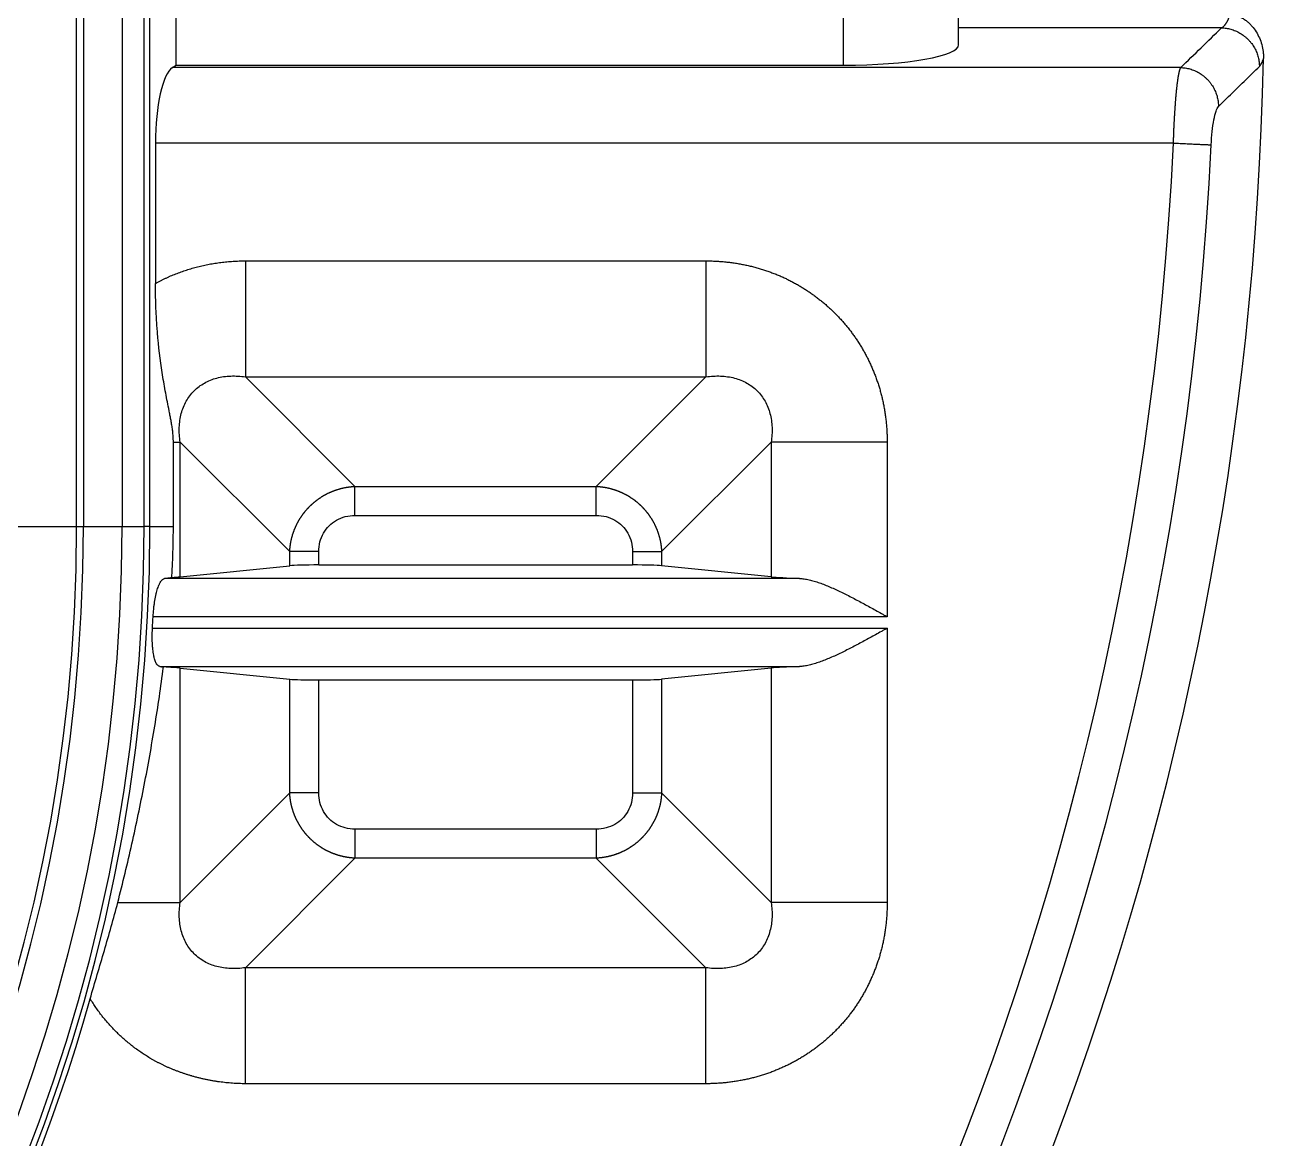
# Model space of a CAD drawing. Header units: millimetres. Extents: x -1286 to 291, y 5350 to 5880.
# Drawn here: x -165.36 to -132.36, y 5650.78 to 5679.98 of the extents above; entities that cross this region are included whole.
import ezdxf

# ---------------------------------------------------------------- set-up
doc = ezdxf.new("R2010")
doc.units = ezdxf.units.MM
doc.layers.add('粗实线层', color=7, linetype='Continuous', lineweight=35)

msp = doc.modelspace()

# ---------------------------------------------------------------- linework, layer by layer
at = {"layer": '粗实线层', "lineweight": 25}
for p, q in [((-164.007, 5666.83), (-164.007, 5694.97)), ((-163.829, 5694.97), (-163.829, 5666.83)), ((-162.816, 5694.97), (-162.816, 5666.83)), ((-162.236, 5666.83), (-162.236, 5694.97)), ((-162.087, 5666.83), (-162.087, 5694.97)), ((-161.403, 5678.929), (-161.403, 5682.87)), ((-143.903, 5678.929), (-143.903, 5682.87)), ((-140.888, 5679.461), (-140.888, 5682.339)), ((-133.993, 5679.91), (-140.888, 5679.91)), ((-161.497, 5678.868), (-161.403, 5678.929)), ((-135.067, 5678.868), (-161.497, 5678.868)), ((-161.403, 5678.929), (-143.903, 5678.929)), ((-135.255, 5676.888), (-161.942, 5676.888)), ((-161.942, 5676.888), (-161.942, 5673.208)), ((-159.584, 5673.798), (-147.512, 5673.798)), ((-156.711, 5667.884), (-159.584, 5670.757)), ((-159.584, 5670.757), (-147.512, 5670.757)), ((-150.385, 5667.884), (-147.512, 5670.757)), ((-161.472, 5666.83), (-161.472, 5669.047)), ((-158.422, 5666.174), (-161.295, 5669.047)), ((-161.295, 5665.515), (-161.295, 5669.047)), ((-148.675, 5666.174), (-145.802, 5669.047)), ((-145.802, 5669.047), (-145.802, 5665.515)), ((-142.761, 5669.047), (-142.761, 5664.468)), ((-156.711, 5667.884), (-150.385, 5667.884)), ((-156.711, 5667.124), (-150.385, 5667.124)), ((-170.827, 5666.83), (-164.007, 5666.83)), ((-164.007, 5666.83), (-163.829, 5666.83)), ((-163.829, 5666.83), (-162.816, 5666.83)), ((-162.816, 5666.83), (-162.236, 5666.83)), ((-162.087, 5666.83), (-162.236, 5666.83)), ((-162.087, 5666.83), (-161.472, 5666.83)), ((-158.422, 5665.806), (-158.422, 5666.174)), ((-157.661, 5665.825), (-157.661, 5666.174)), ((-149.435, 5666.174), (-149.435, 5665.825)), ((-148.675, 5666.174), (-148.675, 5665.806)), ((-161.295, 5665.515), (-158.422, 5665.806)), ((-157.661, 5665.825), (-149.435, 5665.825)), ((-145.802, 5665.515), (-148.675, 5665.806)), ((-145.062, 5665.473), (-161.702, 5665.473)), ((-142.761, 5664.468), (-162.003, 5664.468)), ((-162.019, 5664.166), (-142.761, 5664.166)), ((-142.761, 5664.166), (-142.761, 5656.975)), ((-161.828, 5663.162), (-145.062, 5663.162)), ((-161.295, 5663.12), (-158.422, 5662.829)), ((-161.295, 5656.975), (-161.295, 5663.12)), ((-145.802, 5663.12), (-148.675, 5662.829)), ((-145.802, 5663.12), (-145.802, 5656.975)), ((-158.422, 5659.848), (-158.422, 5662.829)), ((-157.661, 5659.848), (-157.661, 5662.81)), ((-157.661, 5662.81), (-149.435, 5662.81)), ((-149.435, 5662.81), (-149.435, 5659.848)), ((-148.675, 5662.829), (-148.675, 5659.848)), ((-158.422, 5659.848), (-161.295, 5656.975)), ((-148.675, 5659.848), (-145.802, 5656.975)), ((-150.385, 5658.897), (-156.711, 5658.897)), ((-156.711, 5658.137), (-159.584, 5655.264)), ((-150.385, 5658.137), (-156.711, 5658.137)), ((-150.385, 5658.137), (-147.512, 5655.264)), ((-147.512, 5655.264), (-159.584, 5655.264)), ((-147.512, 5652.223), (-159.584, 5652.223))]:
    msp.add_line(p, q, dxfattribs=at)
for centre, radius, start, end in [((-218.672, 5680.9), 85.795, 319.88928, 358.79836), ((-218.672, 5680.9), 83.513, 272.75328, 357.24672), ((-224.702, 5680.9), 100.897, 326.78139, 357.75795), ((-218.672, 5680.9), 84.503, 272.75328, 357.24672), ((-207.617, 5666.83), 45.53, 270, 0), ((-207.617, 5666.83), 43.61, 270, 0), ((-207.617, 5666.83), 44.801, 270, 0), ((-207.617, 5666.83), 43.788, 270, 0), ((-207.617, 5666.83), 45.381, 270, 0), ((-207.617, 5666.83), 45.675, 356.6571, 357.0363), ((-224.702, 5680.9), 101.03, 208.69087, 345.63866), ((-224.702, 5680.9), 102.402, 208.57791, 345.69153), ((-224.702, 5680.9), 101.899, 208.57791, 345.69153), ((-224.702, 5680.9), 101.532, 208.69087, 345.63866), ((-207.617, 5666.83), 45.675, 291.7141, 344.2755)]:
    msp.add_arc(centre, radius, start, end, dxfattribs=at)
for centre, major_axis, ratio, start_param, end_param in [((-143.903, 5679.461), (3.015, 0), 0.176327, 4.712389, 6.283185), ((-161.403, 5676.888), (0, -2.01), 0.267949, 3.316126, 4.712389), ((-157.661, 5665.797), (0.804, 0), 0.034921, 1.570796, 2.80998), ((-149.435, 5665.797), (0.804, 0), 0.034921, 0.331613, 1.570796), ((-142.761, 5665.551), (3.216, 0), 0.034921, 3.473205, 3.914761), ((-164.335, 5663.084), (3.216, 0), 0.034921, 0.331613, 0.628445), ((-142.761, 5663.084), (3.216, 0), 0.034921, 2.368425, 2.80998), ((-157.661, 5662.838), (0.804, 0), 0.034921, 3.473205, 4.712389), ((-149.435, 5662.838), (0.804, 0), 0.034921, 4.712389, 5.951573)]:
    msp.add_ellipse(centre, major_axis=major_axis, ratio=ratio, start_param=start_param, end_param=end_param, dxfattribs=at)
for points, degree, knots in [([(-133.993, 5679.91), (-133.992, 5679.911), (-133.988, 5679.913), (-133.983, 5679.916), (-133.978, 5679.919), (-133.972, 5679.922), (-133.967, 5679.926), (-133.962, 5679.929), (-133.957, 5679.933), (-133.952, 5679.937), (-133.947, 5679.942), (-133.942, 5679.946), (-133.937, 5679.951), (-133.932, 5679.955), (-133.928, 5679.96), (-133.923, 5679.965), (-133.918, 5679.97), (-133.913, 5679.976), (-133.909, 5679.981), (-133.904, 5679.987), (-133.9, 5679.993), (-133.895, 5679.999), (-133.891, 5680.005), (-133.886, 5680.011), (-133.882, 5680.017), (-133.878, 5680.023), (-133.873, 5680.03), (-133.869, 5680.037), (-133.865, 5680.043), (-133.861, 5680.05), (-133.857, 5680.057), (-133.853, 5680.064), (-133.849, 5680.071), (-133.845, 5680.078), (-133.841, 5680.086), (-133.837, 5680.093), (-133.833, 5680.1), (-133.829, 5680.108), (-133.826, 5680.115), (-133.822, 5680.123), (-133.818, 5680.131), (-133.815, 5680.138), (-133.811, 5680.146), (-133.808, 5680.154), (-133.804, 5680.162), (-133.801, 5680.17), (-133.797, 5680.178), (-133.794, 5680.186), (-133.791, 5680.194), (-133.787, 5680.202), (-133.784, 5680.21), (-133.781, 5680.218), (-133.778, 5680.226), (-133.775, 5680.235), (-133.772, 5680.243), (-133.769, 5680.251), (-133.766, 5680.259), (-133.763, 5680.268), (-133.76, 5680.276), (-133.757, 5680.284), (-133.755, 5680.292), (-133.752, 5680.301), (-133.749, 5680.309), (-133.747, 5680.317), (-133.744, 5680.326), (-133.741, 5680.334), (-133.739, 5680.342), (-133.737, 5680.35), (-133.734, 5680.359), (-133.732, 5680.367), (-133.729, 5680.375), (-133.727, 5680.383), (-133.725, 5680.391), (-133.723, 5680.399), (-133.721, 5680.408), (-133.719, 5680.416), (-133.716, 5680.424), (-133.714, 5680.432), (-133.713, 5680.44), (-133.711, 5680.448), (-133.709, 5680.456), (-133.707, 5680.463), (-133.705, 5680.471), (-133.703, 5680.479), (-133.702, 5680.487), (-133.7, 5680.495), (-133.698, 5680.502), (-133.697, 5680.51), (-133.695, 5680.518), (-133.694, 5680.525), (-133.692, 5680.533), (-133.691, 5680.54), (-133.69, 5680.547), (-133.688, 5680.555), (-133.687, 5680.562), (-133.686, 5680.569), (-133.685, 5680.576), (-133.684, 5680.583), (-133.683, 5680.591), (-133.682, 5680.598), (-133.681, 5680.604), (-133.68, 5680.611), (-133.679, 5680.618), (-133.678, 5680.625), (-133.677, 5680.632), (-133.676, 5680.638), (-133.676, 5680.645), (-133.675, 5680.651), (-133.674, 5680.656), (-133.674, 5680.658)], 3, [0, 0, 0, 0, 0.013239, 0.026403, 0.039493, 0.052509, 0.065451, 0.078318, 0.091112, 0.103831, 0.116476, 0.129047, 0.141544, 0.153966, 0.166315, 0.178589, 0.190789, 0.202916, 0.214968, 0.226946, 0.23885, 0.250681, 0.262437, 0.274119, 0.285727, 0.297262, 0.308722, 0.320109, 0.331422, 0.342661, 0.353826, 0.364917, 0.375934, 0.386878, 0.397748, 0.408544, 0.419267, 0.429916, 0.440491, 0.450992, 0.46142, 0.471775, 0.482056, 0.492263, 0.502397, 0.512457, 0.522444, 0.532358, 0.542198, 0.551964, 0.561658, 0.571278, 0.580825, 0.590298, 0.599699, 0.609026, 0.61828, 0.627461, 0.636569, 0.645604, 0.654566, 0.663455, 0.672271, 0.681014, 0.689684, 0.698282, 0.706807, 0.715259, 0.723639, 0.731946, 0.74018, 0.748342, 0.756431, 0.764449, 0.772393, 0.780266, 0.788066, 0.795794, 0.80345, 0.811034, 0.818546, 0.825986, 0.833355, 0.840651, 0.847876, 0.855029, 0.862111, 0.869121, 0.87606, 0.882927, 0.889724, 0.896449, 0.903103, 0.909686, 0.916199, 0.92264, 0.929011, 0.935312, 0.941542, 0.947702, 0.953792, 0.959812, 0.965761, 0.971641, 0.977452, 0.983193, 0.988864, 0.994467, 1, 1, 1, 1]), ([(-133.669, 5680.237), (-133.607, 5680.227), (-133.549, 5680.208), (-133.479, 5680.176), (-133.465, 5680.169), (-133.438, 5680.154), (-133.424, 5680.146), (-133.384, 5680.122), (-133.359, 5680.104), (-133.31, 5680.065), (-133.287, 5680.045), (-133.253, 5680.013), (-133.243, 5680.002), (-133.221, 5679.979), (-133.21, 5679.968), (-133.159, 5679.909), (-133.123, 5679.859), (-133.057, 5679.755), (-133.029, 5679.7), (-132.979, 5679.586), (-132.958, 5679.528), (-132.925, 5679.409), (-132.913, 5679.349), (-132.902, 5679.256), (-132.899, 5679.225), (-132.896, 5679.163), (-132.895, 5679.132), (-132.896, 5679.101)], 3, [0, 0, 0, 0, 0.125, 0.125, 0.15625, 0.15625, 0.1875, 0.1875, 0.25, 0.25, 0.3125, 0.3125, 0.34375, 0.34375, 0.375, 0.375, 0.5, 0.5, 0.625, 0.625, 0.75, 0.75, 0.875, 0.875, 0.9375, 0.9375, 1, 1, 1, 1]), ([(-135.255, 5676.888), (-135.255, 5676.896), (-135.255, 5676.912), (-135.254, 5676.935), (-135.254, 5676.959), (-135.253, 5676.983), (-135.252, 5677.007), (-135.251, 5677.032), (-135.251, 5677.056), (-135.25, 5677.081), (-135.249, 5677.106), (-135.248, 5677.132), (-135.247, 5677.157), (-135.246, 5677.183), (-135.245, 5677.208), (-135.244, 5677.234), (-135.243, 5677.261), (-135.242, 5677.287), (-135.24, 5677.313), (-135.239, 5677.34), (-135.238, 5677.367), (-135.236, 5677.394), (-135.235, 5677.421), (-135.234, 5677.448), (-135.232, 5677.475), (-135.231, 5677.502), (-135.229, 5677.53), (-135.228, 5677.557), (-135.226, 5677.585), (-135.225, 5677.612), (-135.223, 5677.64), (-135.221, 5677.668), (-135.219, 5677.696), (-135.218, 5677.723), (-135.216, 5677.751), (-135.214, 5677.779), (-135.212, 5677.807), (-135.21, 5677.835), (-135.208, 5677.863), (-135.206, 5677.89), (-135.204, 5677.918), (-135.202, 5677.946), (-135.2, 5677.973), (-135.198, 5678.001), (-135.195, 5678.028), (-135.193, 5678.055), (-135.191, 5678.082), (-135.189, 5678.109), (-135.186, 5678.136), (-135.184, 5678.163), (-135.181, 5678.189), (-135.179, 5678.215), (-135.176, 5678.241), (-135.174, 5678.267), (-135.171, 5678.293), (-135.168, 5678.318), (-135.166, 5678.343), (-135.163, 5678.367), (-135.16, 5678.392), (-135.158, 5678.416), (-135.155, 5678.439), (-135.152, 5678.462), (-135.149, 5678.485), (-135.146, 5678.508), (-135.143, 5678.53), (-135.14, 5678.551), (-135.137, 5678.572), (-135.134, 5678.593), (-135.131, 5678.613), (-135.127, 5678.633), (-135.124, 5678.652), (-135.121, 5678.67), (-135.118, 5678.688), (-135.114, 5678.705), (-135.111, 5678.722), (-135.107, 5678.738), (-135.104, 5678.754), (-135.1, 5678.768), (-135.097, 5678.783), (-135.093, 5678.796), (-135.09, 5678.808), (-135.086, 5678.82), (-135.082, 5678.831), (-135.079, 5678.842), (-135.075, 5678.851), (-135.071, 5678.86), (-135.069, 5678.865), (-135.067, 5678.868)], 3, [0, 0, 0, 0, 0.008301, 0.016684, 0.025149, 0.033696, 0.042326, 0.051037, 0.059831, 0.068708, 0.077667, 0.086707, 0.095831, 0.105036, 0.114324, 0.123695, 0.133147, 0.142683, 0.1523, 0.162, 0.171782, 0.181647, 0.191594, 0.201624, 0.211736, 0.22193, 0.232207, 0.242567, 0.253009, 0.263533, 0.27414, 0.28483, 0.295602, 0.306456, 0.317393, 0.328413, 0.339515, 0.3507, 0.361967, 0.373317, 0.38475, 0.396265, 0.407862, 0.419543, 0.431305, 0.443151, 0.455079, 0.46709, 0.479183, 0.491359, 0.503617, 0.515959, 0.528383, 0.540889, 0.553478, 0.56615, 0.578905, 0.591742, 0.604662, 0.617664, 0.630749, 0.643917, 0.657168, 0.670501, 0.683917, 0.697416, 0.710997, 0.724661, 0.738408, 0.752238, 0.76615, 0.780145, 0.794223, 0.808383, 0.822627, 0.836953, 0.851361, 0.865853, 0.880427, 0.895084, 0.909824, 0.924646, 0.939551, 0.954539, 0.96961, 0.984764, 1, 1, 1, 1]), ([(-133.004, 5678.897), (-132.985, 5678.915), (-132.967, 5678.941), (-132.931, 5679.009), (-132.913, 5679.051), (-132.896, 5679.101)], 3, [0, 0, 0, 0, 0.5, 0.5, 1, 1, 1, 1]), ([(-161.942, 5673.208), (-161.412, 5673.498), (-160.818, 5673.647), (-160.219, 5673.798), (-159.584, 5673.798)], 2, [0, 0, 0, 0.5, 0.5, 1, 1, 1]), ([(-159.584, 5673.798), (-159.584, 5673.632), (-159.584, 5673.466), (-159.584, 5673.138), (-159.584, 5672.976), (-159.584, 5672.66), (-159.584, 5672.505), (-159.584, 5672.208), (-159.584, 5672.066), (-159.584, 5671.795), (-159.584, 5671.668), (-159.584, 5671.43), (-159.584, 5671.321), (-159.584, 5671.122), (-159.584, 5671.033), (-159.584, 5670.878), (-159.584, 5670.811), (-159.584, 5670.757)], 3, [0, 0, 0, 0, 0.125, 0.125, 0.25, 0.25, 0.375, 0.375, 0.5, 0.5, 0.625, 0.625, 0.75, 0.75, 0.875, 0.875, 1, 1, 1, 1]), ([(-147.512, 5673.798), (-147.015, 5673.798), (-146.538, 5673.704), (-146.072, 5673.612), (-145.638, 5673.432), (-145.212, 5673.256), (-144.83, 5673), (-144.453, 5672.748), (-143.81, 5672.105), (-143.557, 5671.727), (-143.303, 5671.346), (-143.126, 5670.919), (-142.947, 5670.486), (-142.855, 5670.02), (-142.761, 5669.543), (-142.761, 5669.047)], 2, [0, 0, 0, 0.125, 0.125, 0.25, 0.25, 0.375, 0.375, 0.5, 0.625, 0.625, 0.75, 0.75, 0.875, 0.875, 1, 1, 1]), ([(-161.472, 5669.047), (-161.472, 5669.096), (-161.474, 5669.144), (-161.479, 5669.215), (-161.481, 5669.238), (-161.485, 5669.284), (-161.487, 5669.307), (-161.495, 5669.373), (-161.501, 5669.416), (-161.514, 5669.499), (-161.521, 5669.539), (-161.535, 5669.619), (-161.542, 5669.658), (-161.557, 5669.736), (-161.564, 5669.774), (-161.587, 5669.89), (-161.602, 5669.966), (-161.633, 5670.119), (-161.648, 5670.196), (-161.677, 5670.352), (-161.692, 5670.43), (-161.72, 5670.588), (-161.733, 5670.668), (-161.759, 5670.83), (-161.772, 5670.912), (-161.832, 5671.327), (-161.872, 5671.678), (-161.903, 5672.1), (-161.906, 5672.148), (-161.912, 5672.242), (-161.921, 5672.385), (-161.927, 5672.529), (-161.938, 5672.818), (-161.942, 5673.012), (-161.942, 5673.208)], 3, [0, 0, 0, 0, 0.03125, 0.03125, 0.046875, 0.046875, 0.0625, 0.0625, 0.09375, 0.09375, 0.125, 0.125, 0.15625, 0.15625, 0.1875, 0.1875, 0.25, 0.25, 0.3125, 0.3125, 0.375, 0.375, 0.4375, 0.4375, 0.5, 0.5, 0.75, 0.75, 0.78125, 0.78125, 0.8125, 0.875, 0.875, 1, 1, 1, 1]), ([(-161.295, 5669.047), (-161.314, 5669.177), (-161.321, 5669.306), (-161.311, 5669.557), (-161.294, 5669.678), (-161.233, 5669.91), (-161.19, 5670.019), (-161.077, 5670.22), (-161.008, 5670.311), (-160.848, 5670.471), (-160.757, 5670.54), (-160.556, 5670.652), (-160.447, 5670.696), (-160.216, 5670.757), (-160.094, 5670.774), (-159.843, 5670.784), (-159.714, 5670.776), (-159.584, 5670.757)], 3, [0, 0, 0, 0, 0.125, 0.125, 0.25, 0.25, 0.375, 0.375, 0.5, 0.5, 0.625, 0.625, 0.75, 0.75, 0.875, 0.875, 1, 1, 1, 1]), ([(-147.512, 5670.757), (-147.382, 5670.776), (-147.253, 5670.784), (-147.002, 5670.774), (-146.881, 5670.756), (-146.649, 5670.696), (-146.54, 5670.652), (-146.339, 5670.54), (-146.248, 5670.471), (-146.088, 5670.311), (-146.019, 5670.22), (-145.907, 5670.019), (-145.863, 5669.909), (-145.802, 5669.678), (-145.785, 5669.557), (-145.775, 5669.306), (-145.783, 5669.177), (-145.802, 5669.047)], 3, [0, 0, 0, 0, 0.125, 0.125, 0.25, 0.25, 0.375, 0.375, 0.5, 0.5, 0.625, 0.625, 0.75, 0.75, 0.875, 0.875, 1, 1, 1, 1]), ([(-142.761, 5669.047), (-142.927, 5669.047), (-143.093, 5669.047), (-143.421, 5669.047), (-143.583, 5669.047), (-143.899, 5669.047), (-144.054, 5669.047), (-144.35, 5669.047), (-144.493, 5669.047), (-144.763, 5669.047), (-144.891, 5669.047), (-145.129, 5669.047), (-145.238, 5669.047), (-145.437, 5669.047), (-145.526, 5669.047), (-145.681, 5669.047), (-145.747, 5669.047), (-145.802, 5669.047)], 3, [0, 0, 0, 0, 0.125, 0.125, 0.25, 0.25, 0.375, 0.375, 0.5, 0.5, 0.625, 0.625, 0.75, 0.75, 0.875, 0.875, 1, 1, 1, 1]), ([(-158.422, 5666.174), (-158.421, 5666.181), (-158.421, 5666.194), (-158.419, 5666.214), (-158.418, 5666.234), (-158.416, 5666.255), (-158.414, 5666.275), (-158.412, 5666.295), (-158.41, 5666.315), (-158.407, 5666.335), (-158.404, 5666.355), (-158.401, 5666.375), (-158.398, 5666.395), (-158.395, 5666.414), (-158.391, 5666.434), (-158.387, 5666.454), (-158.383, 5666.474), (-158.378, 5666.493), (-158.374, 5666.513), (-158.369, 5666.533), (-158.364, 5666.552), (-158.359, 5666.572), (-158.353, 5666.591), (-158.348, 5666.61), (-158.342, 5666.629), (-158.335, 5666.649), (-158.329, 5666.668), (-158.323, 5666.687), (-158.316, 5666.706), (-158.309, 5666.724), (-158.302, 5666.743), (-158.294, 5666.762), (-158.287, 5666.781), (-158.279, 5666.799), (-158.271, 5666.817), (-158.263, 5666.836), (-158.254, 5666.854), (-158.246, 5666.872), (-158.237, 5666.89), (-158.228, 5666.908), (-158.218, 5666.926), (-158.209, 5666.944), (-158.199, 5666.961), (-158.19, 5666.979), (-158.18, 5666.996), (-158.169, 5667.014), (-158.159, 5667.031), (-158.148, 5667.048), (-158.138, 5667.065), (-158.127, 5667.082), (-158.115, 5667.098), (-158.104, 5667.115), (-158.093, 5667.131), (-158.081, 5667.148), (-158.069, 5667.164), (-158.057, 5667.18), (-158.045, 5667.196), (-158.032, 5667.211), (-158.02, 5667.227), (-158.007, 5667.243), (-157.994, 5667.258), (-157.981, 5667.273), (-157.967, 5667.288), (-157.954, 5667.303), (-157.94, 5667.318), (-157.927, 5667.332), (-157.913, 5667.347), (-157.898, 5667.361), (-157.884, 5667.375), (-157.87, 5667.389), (-157.855, 5667.403), (-157.84, 5667.416), (-157.826, 5667.43), (-157.811, 5667.443), (-157.795, 5667.456), (-157.78, 5667.469), (-157.765, 5667.482), (-157.749, 5667.495), (-157.733, 5667.507), (-157.717, 5667.519), (-157.701, 5667.531), (-157.685, 5667.543), (-157.669, 5667.555), (-157.652, 5667.567), (-157.636, 5667.578), (-157.619, 5667.589), (-157.602, 5667.6), (-157.585, 5667.611), (-157.568, 5667.622), (-157.551, 5667.632), (-157.534, 5667.642), (-157.516, 5667.652), (-157.499, 5667.662), (-157.481, 5667.672), (-157.464, 5667.681), (-157.446, 5667.69), (-157.428, 5667.699), (-157.41, 5667.708), (-157.392, 5667.717), (-157.373, 5667.725), (-157.355, 5667.734), (-157.337, 5667.742), (-157.318, 5667.749), (-157.299, 5667.757), (-157.281, 5667.764), (-157.262, 5667.772), (-157.243, 5667.779), (-157.224, 5667.785), (-157.205, 5667.792), (-157.186, 5667.798), (-157.167, 5667.804), (-157.148, 5667.81), (-157.128, 5667.816), (-157.109, 5667.821), (-157.089, 5667.827), (-157.07, 5667.832), (-157.05, 5667.837), (-157.031, 5667.841), (-157.011, 5667.845), (-156.991, 5667.85), (-156.972, 5667.854), (-156.952, 5667.857), (-156.932, 5667.861), (-156.912, 5667.864), (-156.892, 5667.867), (-156.872, 5667.87), (-156.852, 5667.873), (-156.832, 5667.875), (-156.812, 5667.877), (-156.792, 5667.879), (-156.772, 5667.881), (-156.752, 5667.882), (-156.731, 5667.883), (-156.718, 5667.884), (-156.711, 5667.884)], 3, [0, 0, 0, 0, 0.007653, 0.015303, 0.022949, 0.030592, 0.038232, 0.045867, 0.0535, 0.061129, 0.068756, 0.076379, 0.083998, 0.091615, 0.099229, 0.10684, 0.114448, 0.122053, 0.129655, 0.137255, 0.144852, 0.152446, 0.160038, 0.167627, 0.175214, 0.182799, 0.190381, 0.197961, 0.205538, 0.213114, 0.220687, 0.228258, 0.235827, 0.243395, 0.25096, 0.258524, 0.266086, 0.273646, 0.281204, 0.288761, 0.296316, 0.30387, 0.311422, 0.318973, 0.326523, 0.334071, 0.341619, 0.349165, 0.35671, 0.364253, 0.371796, 0.379338, 0.386879, 0.394419, 0.401959, 0.409498, 0.417036, 0.424573, 0.43211, 0.439647, 0.447183, 0.454719, 0.462254, 0.469789, 0.477324, 0.484859, 0.492394, 0.499929, 0.507464, 0.514999, 0.522534, 0.530069, 0.537604, 0.54514, 0.552676, 0.560213, 0.56775, 0.575288, 0.582826, 0.590365, 0.597904, 0.605445, 0.612986, 0.620528, 0.628071, 0.635615, 0.64316, 0.650706, 0.658254, 0.665802, 0.673352, 0.680903, 0.688456, 0.69601, 0.703565, 0.711122, 0.718681, 0.726242, 0.733804, 0.741368, 0.748933, 0.756501, 0.76407, 0.771642, 0.779216, 0.786792, 0.79437, 0.80195, 0.809532, 0.817117, 0.824704, 0.832294, 0.839886, 0.847481, 0.855078, 0.862678, 0.870281, 0.877887, 0.885495, 0.893106, 0.900721, 0.908338, 0.915958, 0.923582, 0.931208, 0.938838, 0.946471, 0.954108, 0.961748, 0.969391, 0.977038, 0.984688, 0.992342, 1, 1, 1, 1]), ([(-150.385, 5667.124), (-150.385, 5667.207), (-150.385, 5667.29), (-150.385, 5667.448), (-150.385, 5667.523), (-150.385, 5667.659), (-150.385, 5667.719), (-150.385, 5667.818), (-150.385, 5667.857), (-150.385, 5667.884)], 3, [0, 0, 0, 0, 0.25, 0.25, 0.5, 0.5, 0.75, 0.75, 1, 1, 1, 1]), ([(-150.385, 5667.884), (-150.378, 5667.884), (-150.365, 5667.883), (-150.345, 5667.882), (-150.324, 5667.881), (-150.304, 5667.879), (-150.284, 5667.877), (-150.264, 5667.875), (-150.244, 5667.873), (-150.224, 5667.87), (-150.204, 5667.867), (-150.184, 5667.864), (-150.164, 5667.861), (-150.144, 5667.857), (-150.125, 5667.854), (-150.105, 5667.85), (-150.085, 5667.846), (-150.065, 5667.841), (-150.046, 5667.837), (-150.026, 5667.832), (-150.007, 5667.827), (-149.987, 5667.821), (-149.968, 5667.816), (-149.949, 5667.81), (-149.929, 5667.804), (-149.91, 5667.798), (-149.891, 5667.792), (-149.872, 5667.785), (-149.853, 5667.779), (-149.834, 5667.772), (-149.816, 5667.764), (-149.797, 5667.757), (-149.778, 5667.749), (-149.76, 5667.742), (-149.741, 5667.734), (-149.723, 5667.725), (-149.705, 5667.717), (-149.687, 5667.708), (-149.669, 5667.7), (-149.651, 5667.69), (-149.633, 5667.681), (-149.615, 5667.672), (-149.597, 5667.662), (-149.58, 5667.652), (-149.562, 5667.642), (-149.545, 5667.632), (-149.528, 5667.622), (-149.511, 5667.611), (-149.494, 5667.6), (-149.477, 5667.589), (-149.461, 5667.578), (-149.444, 5667.567), (-149.428, 5667.555), (-149.411, 5667.544), (-149.395, 5667.532), (-149.379, 5667.52), (-149.363, 5667.507), (-149.347, 5667.495), (-149.332, 5667.482), (-149.316, 5667.47), (-149.301, 5667.457), (-149.286, 5667.443), (-149.271, 5667.43), (-149.256, 5667.417), (-149.241, 5667.403), (-149.227, 5667.389), (-149.212, 5667.375), (-149.198, 5667.361), (-149.184, 5667.347), (-149.17, 5667.333), (-149.156, 5667.318), (-149.142, 5667.303), (-149.129, 5667.288), (-149.116, 5667.273), (-149.102, 5667.258), (-149.089, 5667.243), (-149.077, 5667.227), (-149.064, 5667.212), (-149.052, 5667.196), (-149.039, 5667.18), (-149.027, 5667.164), (-149.015, 5667.148), (-149.004, 5667.131), (-148.992, 5667.115), (-148.981, 5667.098), (-148.97, 5667.082), (-148.959, 5667.065), (-148.948, 5667.048), (-148.937, 5667.031), (-148.927, 5667.014), (-148.917, 5666.997), (-148.907, 5666.979), (-148.897, 5666.962), (-148.887, 5666.944), (-148.878, 5666.926), (-148.868, 5666.908), (-148.859, 5666.89), (-148.851, 5666.872), (-148.842, 5666.854), (-148.834, 5666.836), (-148.825, 5666.818), (-148.817, 5666.799), (-148.809, 5666.781), (-148.802, 5666.762), (-148.794, 5666.743), (-148.787, 5666.725), (-148.78, 5666.706), (-148.774, 5666.687), (-148.767, 5666.668), (-148.761, 5666.649), (-148.755, 5666.63), (-148.749, 5666.61), (-148.743, 5666.591), (-148.737, 5666.572), (-148.732, 5666.552), (-148.727, 5666.533), (-148.722, 5666.513), (-148.718, 5666.494), (-148.713, 5666.474), (-148.709, 5666.454), (-148.705, 5666.434), (-148.702, 5666.415), (-148.698, 5666.395), (-148.695, 5666.375), (-148.692, 5666.355), (-148.689, 5666.335), (-148.686, 5666.315), (-148.684, 5666.295), (-148.682, 5666.275), (-148.68, 5666.255), (-148.678, 5666.234), (-148.677, 5666.214), (-148.675, 5666.194), (-148.675, 5666.181), (-148.675, 5666.174)], 3, [0, 0, 0, 0, 0.007654, 0.015305, 0.022952, 0.030595, 0.038235, 0.045872, 0.053505, 0.061135, 0.068762, 0.076386, 0.084006, 0.091624, 0.099238, 0.106849, 0.114458, 0.122064, 0.129667, 0.137267, 0.144864, 0.152459, 0.160052, 0.167641, 0.175229, 0.182814, 0.190396, 0.197977, 0.205555, 0.213131, 0.220704, 0.228276, 0.235846, 0.243413, 0.250979, 0.258543, 0.266105, 0.273666, 0.281225, 0.288782, 0.296338, 0.303892, 0.311444, 0.318996, 0.326546, 0.334094, 0.341642, 0.349188, 0.356733, 0.364277, 0.37182, 0.379362, 0.386904, 0.394444, 0.401984, 0.409523, 0.417061, 0.424599, 0.432136, 0.439672, 0.447209, 0.454744, 0.46228, 0.469815, 0.47735, 0.484885, 0.49242, 0.499955, 0.507489, 0.515024, 0.522559, 0.530094, 0.53763, 0.545166, 0.552702, 0.560238, 0.567775, 0.575313, 0.582851, 0.59039, 0.597929, 0.605469, 0.61301, 0.620552, 0.628095, 0.635639, 0.643184, 0.65073, 0.658277, 0.665825, 0.673375, 0.680926, 0.688478, 0.696032, 0.703587, 0.711144, 0.718702, 0.726262, 0.733824, 0.741387, 0.748953, 0.75652, 0.764089, 0.77166, 0.779234, 0.786809, 0.794386, 0.801966, 0.809548, 0.817133, 0.824719, 0.832308, 0.8399, 0.847494, 0.855091, 0.862691, 0.870293, 0.877898, 0.885506, 0.893116, 0.90073, 0.908347, 0.915966, 0.923589, 0.931215, 0.938844, 0.946477, 0.954113, 0.961752, 0.969394, 0.97704, 0.98469, 0.992343, 1, 1, 1, 1]), ([(-157.661, 5666.174), (-157.744, 5666.174), (-157.827, 5666.174), (-157.986, 5666.174), (-158.061, 5666.174), (-158.196, 5666.174), (-158.256, 5666.174), (-158.355, 5666.174), (-158.395, 5666.174), (-158.422, 5666.174)], 3, [0, 0, 0, 0, 0.25, 0.25, 0.5, 0.5, 0.75, 0.75, 1, 1, 1, 1]), ([(-162.003, 5664.468), (-161.999, 5664.534), (-161.994, 5664.599), (-161.985, 5664.695), (-161.981, 5664.727), (-161.975, 5664.774), (-161.973, 5664.789), (-161.969, 5664.82), (-161.967, 5664.835), (-161.955, 5664.911), (-161.945, 5664.967), (-161.93, 5665.035), (-161.927, 5665.048), (-161.921, 5665.074), (-161.918, 5665.087), (-161.908, 5665.125), (-161.901, 5665.149), (-161.881, 5665.217), (-161.866, 5665.259), (-161.847, 5665.304), (-161.843, 5665.313), (-161.836, 5665.33), (-161.824, 5665.354), (-161.804, 5665.39), (-161.787, 5665.412), (-161.774, 5665.427), (-161.77, 5665.432), (-161.762, 5665.44), (-161.757, 5665.444), (-161.736, 5665.462), (-161.719, 5665.47), (-161.702, 5665.473)], 3, [0, 0, 0, 0, 0.125, 0.125, 0.1875, 0.1875, 0.21875, 0.21875, 0.25, 0.25, 0.375, 0.375, 0.40625, 0.40625, 0.4375, 0.4375, 0.5, 0.5, 0.625, 0.625, 0.65625, 0.65625, 0.6875, 0.75, 0.8125, 0.8125, 0.84375, 0.84375, 0.875, 0.875, 1, 1, 1, 1]), ([(-145.062, 5665.473), (-145.021, 5665.471), (-144.98, 5665.467), (-144.895, 5665.455), (-144.852, 5665.447), (-144.764, 5665.426), (-144.719, 5665.414), (-144.651, 5665.394), (-144.628, 5665.387), (-144.582, 5665.372), (-144.559, 5665.364), (-144.442, 5665.323), (-144.348, 5665.286), (-144.157, 5665.203), (-144.06, 5665.159), (-143.913, 5665.088), (-143.864, 5665.064), (-143.765, 5665.014), (-143.715, 5664.988), (-143.565, 5664.91), (-143.465, 5664.857), (-143.265, 5664.749), (-143.165, 5664.693), (-143.014, 5664.61), (-142.938, 5664.567), (-142.85, 5664.518), (-142.811, 5664.497), (-142.786, 5664.482), (-142.773, 5664.475), (-142.761, 5664.468)], 3, [0, 0, 0, 0, 0.0625, 0.0625, 0.125, 0.125, 0.1875, 0.1875, 0.21875, 0.21875, 0.25, 0.25, 0.375, 0.375, 0.5, 0.5, 0.5625, 0.5625, 0.625, 0.625, 0.75, 0.75, 0.875, 0.875, 0.9375, 0.96875, 0.984375, 0.984375, 1, 1, 1, 1]), ([(-161.828, 5663.162), (-161.845, 5663.164), (-161.861, 5663.172), (-161.884, 5663.193), (-161.892, 5663.202), (-161.903, 5663.216), (-161.907, 5663.222), (-161.914, 5663.233), (-161.917, 5663.239), (-161.934, 5663.271), (-161.947, 5663.302), (-161.964, 5663.356), (-161.969, 5663.376), (-161.977, 5663.407), (-161.979, 5663.418), (-161.984, 5663.44), (-161.986, 5663.451), (-161.997, 5663.508), (-162.005, 5663.558), (-162.012, 5663.626), (-162.013, 5663.64), (-162.016, 5663.668), (-162.017, 5663.682), (-162.02, 5663.725), (-162.022, 5663.755), (-162.026, 5663.845), (-162.027, 5663.907), (-162.026, 5663.987), (-162.026, 5664.003), (-162.025, 5664.036), (-162.023, 5664.085), (-162.021, 5664.134), (-162.019, 5664.166)], 3, [0, 0, 0, 0, 0.125, 0.125, 0.1875, 0.1875, 0.21875, 0.21875, 0.25, 0.25, 0.375, 0.375, 0.4375, 0.4375, 0.46875, 0.46875, 0.5, 0.5, 0.625, 0.625, 0.65625, 0.65625, 0.6875, 0.6875, 0.75, 0.75, 0.875, 0.875, 0.90625, 0.90625, 0.9375, 1, 1, 1, 1]), ([(-142.761, 5664.166), (-142.773, 5664.159), (-142.786, 5664.152), (-142.811, 5664.138), (-142.85, 5664.117), (-142.938, 5664.067), (-143.014, 5664.025), (-143.165, 5663.941), (-143.265, 5663.886), (-143.465, 5663.777), (-143.565, 5663.724), (-143.715, 5663.646), (-143.765, 5663.621), (-143.864, 5663.571), (-143.913, 5663.547), (-144.06, 5663.476), (-144.157, 5663.431), (-144.348, 5663.349), (-144.442, 5663.311), (-144.559, 5663.27), (-144.582, 5663.262), (-144.628, 5663.247), (-144.651, 5663.24), (-144.719, 5663.22), (-144.764, 5663.208), (-144.852, 5663.188), (-144.895, 5663.18), (-144.98, 5663.167), (-145.021, 5663.163), (-145.062, 5663.162)], 3, [0, 0, 0, 0, 0.015625, 0.015625, 0.03125, 0.0625, 0.125, 0.125, 0.25, 0.25, 0.375, 0.375, 0.4375, 0.4375, 0.5, 0.5, 0.625, 0.625, 0.75, 0.75, 0.78125, 0.78125, 0.8125, 0.8125, 0.875, 0.875, 0.9375, 0.9375, 1, 1, 1, 1]), ([(-162.929, 5656.975), (-162.798, 5657.487), (-162.675, 5657.999), (-162.444, 5659.024), (-162.336, 5659.537), (-162.136, 5660.565), (-162.044, 5661.08), (-161.918, 5661.854), (-161.878, 5662.113), (-161.802, 5662.63), (-161.767, 5662.89), (-161.734, 5663.15)], 3, [0, 0, 0, 0, 0.25, 0.25, 0.5, 0.5, 0.75, 0.75, 0.875, 0.875, 1, 1, 1, 1]), ([(-156.711, 5658.137), (-156.718, 5658.138), (-156.731, 5658.138), (-156.752, 5658.139), (-156.772, 5658.141), (-156.792, 5658.143), (-156.812, 5658.145), (-156.832, 5658.147), (-156.852, 5658.149), (-156.872, 5658.152), (-156.892, 5658.154), (-156.912, 5658.158), (-156.932, 5658.161), (-156.952, 5658.164), (-156.972, 5658.168), (-156.991, 5658.172), (-157.011, 5658.176), (-157.031, 5658.18), (-157.05, 5658.185), (-157.07, 5658.19), (-157.089, 5658.195), (-157.109, 5658.2), (-157.128, 5658.206), (-157.147, 5658.211), (-157.167, 5658.217), (-157.186, 5658.223), (-157.205, 5658.23), (-157.224, 5658.236), (-157.243, 5658.243), (-157.262, 5658.25), (-157.281, 5658.257), (-157.299, 5658.265), (-157.318, 5658.272), (-157.336, 5658.28), (-157.355, 5658.288), (-157.373, 5658.296), (-157.391, 5658.305), (-157.41, 5658.313), (-157.428, 5658.322), (-157.446, 5658.331), (-157.463, 5658.34), (-157.481, 5658.35), (-157.499, 5658.359), (-157.516, 5658.369), (-157.534, 5658.379), (-157.551, 5658.39), (-157.568, 5658.4), (-157.585, 5658.411), (-157.602, 5658.421), (-157.619, 5658.432), (-157.636, 5658.443), (-157.652, 5658.455), (-157.669, 5658.466), (-157.685, 5658.478), (-157.701, 5658.49), (-157.717, 5658.502), (-157.733, 5658.514), (-157.749, 5658.527), (-157.764, 5658.539), (-157.78, 5658.552), (-157.795, 5658.565), (-157.81, 5658.578), (-157.825, 5658.592), (-157.84, 5658.605), (-157.855, 5658.619), (-157.87, 5658.632), (-157.884, 5658.646), (-157.898, 5658.66), (-157.912, 5658.675), (-157.926, 5658.689), (-157.94, 5658.704), (-157.954, 5658.718), (-157.967, 5658.733), (-157.981, 5658.748), (-157.994, 5658.764), (-158.007, 5658.779), (-158.019, 5658.794), (-158.032, 5658.81), (-158.044, 5658.826), (-158.057, 5658.842), (-158.069, 5658.858), (-158.081, 5658.874), (-158.092, 5658.89), (-158.104, 5658.907), (-158.115, 5658.923), (-158.126, 5658.94), (-158.137, 5658.957), (-158.148, 5658.974), (-158.159, 5658.991), (-158.169, 5659.008), (-158.179, 5659.025), (-158.19, 5659.043), (-158.199, 5659.06), (-158.209, 5659.078), (-158.218, 5659.095), (-158.228, 5659.113), (-158.237, 5659.131), (-158.246, 5659.149), (-158.254, 5659.167), (-158.263, 5659.186), (-158.271, 5659.204), (-158.279, 5659.222), (-158.287, 5659.241), (-158.294, 5659.26), (-158.302, 5659.278), (-158.309, 5659.297), (-158.316, 5659.316), (-158.323, 5659.335), (-158.329, 5659.354), (-158.335, 5659.373), (-158.342, 5659.392), (-158.347, 5659.411), (-158.353, 5659.431), (-158.359, 5659.45), (-158.364, 5659.469), (-158.369, 5659.489), (-158.374, 5659.508), (-158.378, 5659.528), (-158.383, 5659.548), (-158.387, 5659.567), (-158.391, 5659.587), (-158.395, 5659.607), (-158.398, 5659.627), (-158.401, 5659.647), (-158.404, 5659.667), (-158.407, 5659.687), (-158.41, 5659.707), (-158.412, 5659.727), (-158.414, 5659.747), (-158.416, 5659.767), (-158.418, 5659.787), (-158.419, 5659.807), (-158.421, 5659.828), (-158.421, 5659.841), (-158.422, 5659.848)], 3, [0, 0, 0, 0, 0.007655, 0.015306, 0.022954, 0.030598, 0.038239, 0.045876, 0.05351, 0.061141, 0.068769, 0.076393, 0.084014, 0.091632, 0.099247, 0.106859, 0.114468, 0.122075, 0.129678, 0.137279, 0.144877, 0.152473, 0.160065, 0.167656, 0.175244, 0.182829, 0.190412, 0.197993, 0.205572, 0.213148, 0.220722, 0.228294, 0.235864, 0.243433, 0.250999, 0.258563, 0.266126, 0.273687, 0.281246, 0.288803, 0.296359, 0.303914, 0.311467, 0.319018, 0.326568, 0.334117, 0.341665, 0.349211, 0.356757, 0.364301, 0.371844, 0.379387, 0.386928, 0.394469, 0.402008, 0.409548, 0.417086, 0.424624, 0.432161, 0.439698, 0.447234, 0.45477, 0.462305, 0.469841, 0.477376, 0.484911, 0.492446, 0.49998, 0.507515, 0.51505, 0.522585, 0.53012, 0.537655, 0.545191, 0.552727, 0.560264, 0.5678, 0.575338, 0.582876, 0.590414, 0.597954, 0.605494, 0.613035, 0.620576, 0.628119, 0.635663, 0.643207, 0.650753, 0.6583, 0.665848, 0.673397, 0.680948, 0.6885, 0.696053, 0.703608, 0.711165, 0.718723, 0.726282, 0.733844, 0.741407, 0.748972, 0.756539, 0.764107, 0.771678, 0.779251, 0.786826, 0.794403, 0.801982, 0.809564, 0.817148, 0.824734, 0.832322, 0.839914, 0.847507, 0.855104, 0.862703, 0.870304, 0.877909, 0.885516, 0.893126, 0.900739, 0.908355, 0.915974, 0.923596, 0.931221, 0.93885, 0.946482, 0.954117, 0.961755, 0.969397, 0.977043, 0.984691, 0.992344, 1, 1, 1, 1]), ([(-148.675, 5659.848), (-148.675, 5659.841), (-148.675, 5659.828), (-148.677, 5659.807), (-148.678, 5659.787), (-148.68, 5659.767), (-148.682, 5659.747), (-148.684, 5659.727), (-148.686, 5659.707), (-148.689, 5659.687), (-148.692, 5659.667), (-148.695, 5659.647), (-148.698, 5659.627), (-148.702, 5659.607), (-148.705, 5659.587), (-148.709, 5659.568), (-148.713, 5659.548), (-148.718, 5659.528), (-148.722, 5659.509), (-148.727, 5659.489), (-148.732, 5659.47), (-148.737, 5659.45), (-148.743, 5659.431), (-148.749, 5659.411), (-148.754, 5659.392), (-148.761, 5659.373), (-148.767, 5659.354), (-148.773, 5659.335), (-148.78, 5659.316), (-148.787, 5659.297), (-148.794, 5659.278), (-148.802, 5659.26), (-148.809, 5659.241), (-148.817, 5659.223), (-148.825, 5659.204), (-148.833, 5659.186), (-148.842, 5659.168), (-148.851, 5659.149), (-148.859, 5659.131), (-148.868, 5659.113), (-148.878, 5659.096), (-148.887, 5659.078), (-148.897, 5659.06), (-148.907, 5659.043), (-148.917, 5659.025), (-148.927, 5659.008), (-148.937, 5658.991), (-148.948, 5658.974), (-148.959, 5658.957), (-148.97, 5658.94), (-148.981, 5658.923), (-148.992, 5658.907), (-149.004, 5658.89), (-149.015, 5658.874), (-149.027, 5658.858), (-149.039, 5658.842), (-149.052, 5658.826), (-149.064, 5658.81), (-149.077, 5658.795), (-149.089, 5658.779), (-149.102, 5658.764), (-149.115, 5658.749), (-149.129, 5658.734), (-149.142, 5658.719), (-149.156, 5658.704), (-149.17, 5658.689), (-149.184, 5658.675), (-149.198, 5658.661), (-149.212, 5658.646), (-149.226, 5658.633), (-149.241, 5658.619), (-149.256, 5658.605), (-149.271, 5658.592), (-149.286, 5658.578), (-149.301, 5658.565), (-149.316, 5658.552), (-149.332, 5658.539), (-149.347, 5658.527), (-149.363, 5658.514), (-149.379, 5658.502), (-149.395, 5658.49), (-149.411, 5658.478), (-149.427, 5658.466), (-149.444, 5658.455), (-149.46, 5658.444), (-149.477, 5658.432), (-149.494, 5658.421), (-149.511, 5658.411), (-149.528, 5658.4), (-149.545, 5658.39), (-149.562, 5658.379), (-149.58, 5658.369), (-149.597, 5658.36), (-149.615, 5658.35), (-149.633, 5658.34), (-149.65, 5658.331), (-149.668, 5658.322), (-149.686, 5658.313), (-149.705, 5658.305), (-149.723, 5658.296), (-149.741, 5658.288), (-149.76, 5658.28), (-149.778, 5658.272), (-149.797, 5658.265), (-149.815, 5658.257), (-149.834, 5658.25), (-149.853, 5658.243), (-149.872, 5658.236), (-149.891, 5658.23), (-149.91, 5658.223), (-149.929, 5658.217), (-149.949, 5658.211), (-149.968, 5658.206), (-149.987, 5658.2), (-150.007, 5658.195), (-150.026, 5658.19), (-150.046, 5658.185), (-150.065, 5658.181), (-150.085, 5658.176), (-150.105, 5658.172), (-150.124, 5658.168), (-150.144, 5658.164), (-150.164, 5658.161), (-150.184, 5658.158), (-150.204, 5658.154), (-150.224, 5658.152), (-150.244, 5658.149), (-150.264, 5658.147), (-150.284, 5658.145), (-150.304, 5658.143), (-150.324, 5658.141), (-150.345, 5658.139), (-150.365, 5658.138), (-150.378, 5658.138), (-150.385, 5658.137)], 3, [0, 0, 0, 0, 0.007654, 0.015305, 0.022952, 0.030595, 0.038235, 0.045872, 0.053505, 0.061135, 0.068762, 0.076386, 0.084006, 0.091624, 0.099238, 0.106849, 0.114458, 0.122064, 0.129667, 0.137267, 0.144864, 0.152459, 0.160052, 0.167641, 0.175229, 0.182814, 0.190396, 0.197977, 0.205555, 0.213131, 0.220704, 0.228276, 0.235846, 0.243413, 0.250979, 0.258543, 0.266105, 0.273666, 0.281225, 0.288782, 0.296338, 0.303892, 0.311444, 0.318996, 0.326546, 0.334094, 0.341642, 0.349188, 0.356733, 0.364277, 0.37182, 0.379362, 0.386904, 0.394444, 0.401984, 0.409523, 0.417061, 0.424599, 0.432136, 0.439672, 0.447209, 0.454744, 0.46228, 0.469815, 0.47735, 0.484885, 0.49242, 0.499955, 0.507489, 0.515024, 0.522559, 0.530094, 0.53763, 0.545166, 0.552702, 0.560238, 0.567775, 0.575313, 0.582851, 0.59039, 0.597929, 0.605469, 0.61301, 0.620552, 0.628095, 0.635639, 0.643184, 0.65073, 0.658277, 0.665825, 0.673375, 0.680926, 0.688478, 0.696032, 0.703587, 0.711144, 0.718702, 0.726262, 0.733824, 0.741387, 0.748953, 0.75652, 0.764089, 0.77166, 0.779234, 0.786809, 0.794386, 0.801966, 0.809548, 0.817133, 0.824719, 0.832308, 0.8399, 0.847494, 0.855091, 0.862691, 0.870293, 0.877898, 0.885506, 0.893116, 0.90073, 0.908347, 0.915966, 0.923589, 0.931215, 0.938844, 0.946477, 0.954113, 0.961752, 0.969394, 0.97704, 0.98469, 0.992343, 1, 1, 1, 1]), ([(-149.435, 5659.848), (-149.352, 5659.848), (-149.269, 5659.848), (-149.111, 5659.848), (-149.035, 5659.848), (-148.9, 5659.848), (-148.84, 5659.848), (-148.741, 5659.848), (-148.702, 5659.848), (-148.675, 5659.848)], 3, [0, 0, 0, 0, 0.25, 0.25, 0.5, 0.5, 0.75, 0.75, 1, 1, 1, 1]), ([(-156.711, 5658.897), (-156.711, 5658.814), (-156.711, 5658.731), (-156.711, 5658.573), (-156.711, 5658.498), (-156.711, 5658.363), (-156.711, 5658.303), (-156.711, 5658.204), (-156.711, 5658.164), (-156.711, 5658.137)], 3, [0, 0, 0, 0, 0.25, 0.25, 0.5, 0.5, 0.75, 0.75, 1, 1, 1, 1]), ([(-163.651, 5654.451), (-163.591, 5654.665), (-163.529, 5654.877), (-163.406, 5655.298), (-163.343, 5655.507), (-163.22, 5655.925), (-163.159, 5656.134), (-163.04, 5656.552), (-162.982, 5656.763), (-162.929, 5656.975)], 3, [0, 0, 0, 0, 0.25, 0.25, 0.5, 0.5, 0.75, 0.75, 1, 1, 1, 1]), ([(-162.929, 5656.975), (-162.739, 5656.975), (-162.559, 5656.975), (-162.223, 5656.975), (-162.068, 5656.975), (-161.788, 5656.975), (-161.664, 5656.975), (-161.451, 5656.975), (-161.363, 5656.975), (-161.295, 5656.975)], 3, [0, 0, 0, 0, 0.25, 0.25, 0.5, 0.5, 0.75, 0.75, 1, 1, 1, 1]), ([(-159.584, 5655.264), (-159.714, 5655.245), (-159.843, 5655.238), (-160.094, 5655.248), (-160.216, 5655.265), (-160.447, 5655.326), (-160.556, 5655.369), (-160.757, 5655.482), (-160.848, 5655.55), (-161.008, 5655.711), (-161.077, 5655.802), (-161.19, 5656.003), (-161.233, 5656.112), (-161.294, 5656.343), (-161.311, 5656.465), (-161.321, 5656.716), (-161.313, 5656.845), (-161.295, 5656.975)], 3, [0, 0, 0, 0, 0.125, 0.125, 0.25, 0.25, 0.375, 0.375, 0.5, 0.5, 0.625, 0.625, 0.75, 0.75, 0.875, 0.875, 1, 1, 1, 1]), ([(-145.802, 5656.975), (-145.783, 5656.845), (-145.775, 5656.716), (-145.785, 5656.465), (-145.802, 5656.343), (-145.863, 5656.112), (-145.907, 5656.003), (-146.019, 5655.802), (-146.088, 5655.711), (-146.248, 5655.55), (-146.339, 5655.482), (-146.54, 5655.369), (-146.649, 5655.326), (-146.881, 5655.265), (-147.002, 5655.248), (-147.253, 5655.238), (-147.382, 5655.245), (-147.512, 5655.264)], 3, [0, 0, 0, 0, 0.125, 0.125, 0.25, 0.25, 0.375, 0.375, 0.5, 0.5, 0.625, 0.625, 0.75, 0.75, 0.875, 0.875, 1, 1, 1, 1]), ([(-142.761, 5656.975), (-142.761, 5656.478), (-142.855, 5656.001), (-142.947, 5655.535), (-143.127, 5655.101), (-143.303, 5654.675), (-143.558, 5654.293), (-143.811, 5653.915), (-144.453, 5653.273), (-144.832, 5653.02), (-145.213, 5652.766), (-145.64, 5652.589), (-146.073, 5652.41), (-146.539, 5652.318), (-147.015, 5652.224), (-147.512, 5652.223)], 2, [0, 0, 0, 0.125, 0.125, 0.25, 0.25, 0.375, 0.375, 0.5, 0.625, 0.625, 0.75, 0.75, 0.875, 0.875, 1, 1, 1]), ([(-147.512, 5652.223), (-147.512, 5652.39), (-147.512, 5652.556), (-147.512, 5652.884), (-147.512, 5653.046), (-147.512, 5653.362), (-147.512, 5653.516), (-147.512, 5653.813), (-147.512, 5653.956), (-147.512, 5654.226), (-147.512, 5654.354), (-147.512, 5654.591), (-147.512, 5654.701), (-147.512, 5654.9), (-147.512, 5654.989), (-147.512, 5655.144), (-147.512, 5655.21), (-147.512, 5655.264)], 3, [0, 0, 0, 0, 0.125, 0.125, 0.25, 0.25, 0.375, 0.375, 0.5, 0.5, 0.625, 0.625, 0.75, 0.75, 0.875, 0.875, 1, 1, 1, 1]), ([(-159.584, 5652.223), (-160.227, 5652.224), (-160.866, 5652.391), (-161.173, 5652.472), (-161.462, 5652.588), (-161.748, 5652.703), (-162.004, 5652.848), (-162.512, 5653.137), (-163.35, 5653.952), (-163.651, 5654.451)], 2, [0, 0, 0, 0.25, 0.25, 0.375, 0.375, 0.5, 0.5, 0.75, 1, 1, 1])]:
    msp.add_open_spline(points, degree=degree, knots=knots, dxfattribs=at)
for points in [[(-135.067, 5678.868), (-134.709, 5679.213), (-134.351, 5679.56), (-133.993, 5679.91)], [(-134.078, 5677.842), (-133.959, 5677.959), (-133.72, 5678.192), (-133.362, 5678.543), (-133.123, 5678.779), (-133.004, 5678.897)], [(-134.267, 5676.841), (-134.261, 5676.964), (-134.243, 5677.194), (-134.199, 5677.508), (-134.141, 5677.739), (-134.1, 5677.821), (-134.078, 5677.842)], [(-157.661, 5666.174), (-157.661, 5666.262), (-157.64, 5666.431), (-157.546, 5666.664), (-157.397, 5666.859), (-157.201, 5667.009), (-156.968, 5667.103), (-156.799, 5667.124), (-156.711, 5667.124)], [(-150.385, 5667.124), (-150.296, 5667.124), (-150.128, 5667.102), (-149.895, 5667.009), (-149.7, 5666.86), (-149.55, 5666.664), (-149.456, 5666.43), (-149.435, 5666.262), (-149.435, 5666.174)], [(-161.511, 5665.497), (-161.503, 5665.65), (-161.488, 5665.953), (-161.475, 5666.397), (-161.472, 5666.687), (-161.472, 5666.83)], [(-161.702, 5665.473), (-161.67, 5665.477), (-161.607, 5665.485), (-161.543, 5665.493), (-161.511, 5665.497)], [(-161.511, 5665.497), (-161.431, 5665.502), (-161.357, 5665.508), (-161.295, 5665.515)], [(-161.828, 5663.162), (-161.813, 5663.16), (-161.781, 5663.156), (-161.75, 5663.152), (-161.734, 5663.15)], [(-156.711, 5658.897), (-156.8, 5658.897), (-156.968, 5658.919), (-157.201, 5659.013), (-157.397, 5659.162), (-157.546, 5659.358), (-157.64, 5659.591), (-157.661, 5659.759), (-157.661, 5659.848)], [(-149.435, 5659.848), (-149.435, 5659.759), (-149.456, 5659.591), (-149.55, 5659.358), (-149.699, 5659.162), (-149.895, 5659.013), (-150.128, 5658.919), (-150.297, 5658.897), (-150.385, 5658.897)]]:
    msp.add_open_spline(points, degree=3, dxfattribs=at)
for points, weights in [([(-133.993, 5679.91), (-133.417, 5679.892), (-133.008, 5679.474), (-133.004, 5678.897)], [1.16952838519, 0.94333674002, 0.943490642916, 1.16999009388]), ([(-135.067, 5678.868), (-134.486, 5678.85), (-134.075, 5678.424), (-134.078, 5677.842)], [1.17275908131, 0.942413639569, 0.942413639563, 1.17275908129]), ([(-135.255, 5676.888), (-134.739, 5676.863), (-134.354, 5676.845), (-134.267, 5676.841)], [1.09858281978, 0.945872089492, 0.970579954023, 1.17270641338]), ([(-147.512, 5673.798), (-147.512, 5672.377), (-147.512, 5671.22), (-147.512, 5670.757)], [1.10246777921, 0.965845437987, 0.965844073611, 1.10246368608]), ([(-161.472, 5669.047), (-161.403, 5669.047), (-161.344, 5669.047), (-161.295, 5669.047)], [1.05943772949, 1.07183916497, 1.08618123148, 1.102463929]), ([(-156.711, 5667.124), (-156.711, 5667.479), (-156.711, 5667.769), (-156.711, 5667.884)], [1.10245159129, 0.965843340653, 0.965849469846, 1.10246997887]), ([(-149.435, 5666.174), (-149.079, 5666.174), (-148.79, 5666.174), (-148.675, 5666.174)], [1.10245159129, 0.965843340653, 0.965849469846, 1.10246997887]), ([(-157.661, 5659.848), (-158.017, 5659.848), (-158.306, 5659.848), (-158.422, 5659.848)], [1.10245159129, 0.965843340653, 0.965849469846, 1.10246997887]), ([(-150.385, 5658.897), (-150.385, 5658.542), (-150.385, 5658.253), (-150.385, 5658.137)], [1.10245159129, 0.965843340653, 0.965849469846, 1.10246997887]), ([(-142.761, 5656.975), (-144.182, 5656.975), (-145.339, 5656.975), (-145.802, 5656.975)], [1.10246777921, 0.965845437987, 0.965844073611, 1.10246368608]), ([(-159.584, 5652.223), (-159.584, 5653.645), (-159.584, 5654.802), (-159.584, 5655.264)], [1.102468825, 0.965845786592, 0.965843725031, 1.10246264032])]:
    msp.add_rational_spline(points, weights, degree=3, dxfattribs=at)

doc.saveas('drawing.dxf')
